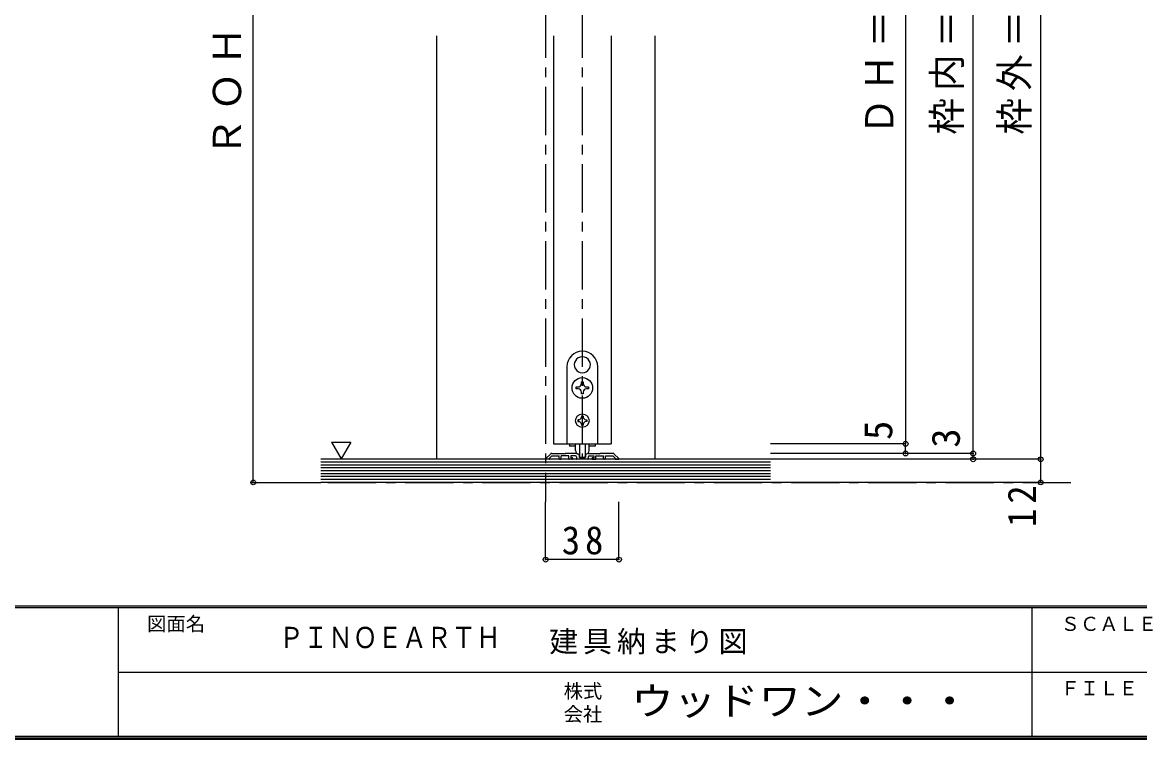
# Model space of a CAD drawing. Units: millimetres at full size, sheet at 1:5; details may follow other scales. Extents: x -973 to 977, y -718 to 696.
# Drawn here: x -48 to 531, y -701 to -329 of the extents above; entities that cross this region are included whole.
import ezdxf
from ezdxf.enums import TextEntityAlignment as Align

# ---------------------------------------------------------------- set-up
doc = ezdxf.new("R2010")
doc.units = ezdxf.units.MM
doc.header["$LTSCALE"] = 5
doc.header["$PDMODE"] = 32
doc.header["$PDSIZE"] = 2.5
doc.linetypes.add('CHAIN1', pattern=[8, 5, -1, 1, -1])
for name, color, linetype in [('0-1_通り芯', 4, 'CHAIN1'), ('0-3_仕上げ', 2, 'Continuous'), ('0-4_枠', 3, 'Continuous'), ('0-6_扉', 6, 'Continuous'), ('0-7_金物', 7, 'Continuous'), ('0-A_文字', 7, 'Continuous'), ('0-B_寸法', 7, 'Continuous'), ('F-1_枠', 6, 'Continuous'), ('F-A_文字', 7, 'Continuous')]:
    doc.layers.add(name, color=color, linetype=linetype)
doc.styles.add('ＭＳ ゴシック', font='')
doc.styles.get('ＭＳ ゴシック').set_extended_font_data('MS Gothic')

msp = doc.modelspace()

# ---------------------------------------------------------------- linework, layer by layer
at = {"layer": '0-1_通り芯'}
for p, q in [((223.153, -2.5), (223.153, -577.5)), ((242.153, -2.5), (242.153, -555.5)), ((70.334, -567.5), (499.153, -567.5))]:
    msp.add_line(p, q, dxfattribs=at)
at = {"layer": '0-3_仕上げ'}
for p, q in [((339.653, -555.5), (106.653, -555.5)), ((339.653, -567.5), (106.653, -567.5))]:
    msp.add_line(p, q, dxfattribs=at)
at = {"layer": '0-3_仕上げ', "color": 7}
for p, q in [((339.653, -557), (106.653, -557)), ((339.653, -558.5), (106.653, -558.5)), ((339.653, -560), (106.653, -560)), ((339.653, -561.5), (106.653, -561.5)), ((339.653, -563), (106.653, -563)), ((339.653, -564.5), (106.653, -564.5)), ((339.653, -566), (106.653, -566))]:
    msp.add_line(p, q, dxfattribs=at)
at = {"layer": '0-4_枠', "color": 4}
for p, q in [((166.653, -336), (166.653, -555.5)), ((279.653, -336), (279.653, -555.5))]:
    msp.add_line(p, q, dxfattribs=at)
at = {"layer": '0-6_扉'}
for p, q in [((227.153, -336), (227.153, -547.5)), ((257.153, -336), (257.153, -547.5)), ((227.153, -547.5), (257.153, -547.5))]:
    msp.add_line(p, q, dxfattribs=at)
at = {"layer": '0-7_金物'}
for p, q in [((242.054, -502.351), (242.153, -502.45)), ((242.252, -502.351), (242.153, -502.45)), ((234.153, -507.5), (234.153, -547.5)), ((238.511, -508.489), (238.646, -508.525)), ((238.609, -508.66), (238.646, -508.525)), ((245.795, -508.489), (245.66, -508.525)), ((245.697, -508.66), (245.66, -508.525)), ((250.153, -547.5), (250.153, -507.5)), ((239.003, -518), (239.953, -518)), ((239.003, -519), (239.003, -518)), ((239.953, -519), (239.003, -519)), ((241.653, -516.3), (241.653, -515.35)), ((241.653, -515.35), (242.653, -515.35)), ((241.653, -521.65), (241.653, -520.7)), ((242.653, -515.35), (242.653, -516.3)), ((244.353, -518), (245.303, -518)), ((245.303, -519), (244.353, -519)), ((245.303, -518), (245.303, -519)), ((240.353, -535), (239.753, -535)), ((241.653, -533.1), (241.653, -533.7)), ((242.653, -533.1), (241.653, -533.1)), ((241.653, -537.3), (241.653, -537.9)), ((241.653, -537.9), (242.653, -537.9)), ((242.653, -533.1), (242.653, -533.7)), ((242.653, -537.3), (242.653, -537.9)), ((243.953, -535), (244.553, -535)), ((244.553, -536), (243.953, -536)), ((244.553, -535), (244.553, -536)), ((234.153, -547.5), (250.153, -547.5)), ((235.553, -547.5), (235.553, -548.7)), ((238.685, -548.7), (235.553, -548.7)), ((238.653, -550.921), (238.653, -547.5)), ((240.653, -547.5), (240.653, -554.121)), ((243.653, -547.5), (243.653, -554.121)), ((248.753, -548.7), (245.621, -548.7)), ((245.653, -550.921), (245.653, -547.5)), ((248.753, -547.5), (248.753, -548.7)), ((240.953, -554.421), (243.353, -554.421))]:
    msp.add_line(p, q, dxfattribs=at)
at = {"layer": '0-7_金物', "color": 3}
for p, q in [((225.577, -552.793), (223.212, -555.159)), ((224.953, -555.5), (223.353, -555.5)), ((225.153, -554.914), (226.367, -553.7)), ((225.153, -555.3), (225.153, -554.914)), ((226.284, -552.5), (232.853, -552.5)), ((226.367, -553.7), (230.153, -553.7)), ((230.153, -555.2), (230.153, -553.7)), ((230.453, -555.5), (230.853, -555.5)), ((235.153, -553.7), (231.153, -553.7)), ((231.153, -555.2), (231.153, -553.7)), ((232.853, -552.5), (233.153, -552.8)), ((233.153, -552.8), (233.453, -552.5)), ((238.924, -552.5), (233.453, -552.5)), ((235.153, -555.2), (235.153, -553.7)), ((236.753, -555.5), (235.453, -555.5)), ((236.153, -553.7), (236.153, -554.7)), ((238.553, -553.7), (236.153, -553.7)), ((236.753, -554.7), (236.153, -554.7)), ((239.053, -554.2), (239.053, -555.2)), ((239.078, -552.524), (240.207, -552.888)), ((244.953, -555.5), (239.353, -555.5)), ((240.553, -553.364), (240.553, -554.4)), ((240.853, -554.7), (243.453, -554.7)), ((243.753, -553.364), (243.753, -554.4)), ((245.228, -552.524), (244.1, -552.888)), ((245.253, -554.2), (245.253, -555.2)), ((245.382, -552.5), (250.853, -552.5)), ((245.753, -553.7), (248.153, -553.7)), ((247.553, -554.7), (248.153, -554.7)), ((247.553, -555.5), (248.853, -555.5)), ((248.153, -553.7), (248.153, -554.7)), ((249.153, -553.7), (253.153, -553.7)), ((249.153, -555.2), (249.153, -553.7)), ((251.153, -552.8), (250.853, -552.5)), ((251.453, -552.5), (251.153, -552.8)), ((258.022, -552.5), (251.453, -552.5)), ((253.153, -555.2), (253.153, -553.7)), ((253.853, -555.5), (253.453, -555.5)), ((254.153, -555.2), (254.153, -553.7)), ((254.153, -553.7), (257.939, -553.7)), ((259.155, -554.914), (257.94, -553.7)), ((258.73, -552.793), (261.096, -555.159)), ((259.155, -555.3), (259.155, -554.914)), ((259.355, -555.5), (260.955, -555.5))]:
    msp.add_line(p, q, dxfattribs=at)
at = {"layer": '0-7_金物'}
for points in [[(242.653, -520.7), (242.653, -521.65), (241.653, -521.65)], [(239.753, -535), (239.753, -536), (240.353, -536)]]:
    msp.add_lwpolyline(points, dxfattribs=at)
for centre, radius in [((242.153, -518.5), 5.35), ((242.153, -535.5), 3.5)]:
    msp.add_circle(centre, radius, dxfattribs=at)
for centre, radius, start, end in [((242.153, -507.5), 8, 0, 180), ((242.153, -506.5), 4.15, 91.3645, 208.6355), ((242.153, -506.5), 4.15, 331.3645, 88.6355), ((242.153, -506.5), 4.15, 211.3645, 328.6355), ((239.953, -516.3), 1.7, 270, 0), ((239.953, -520.7), 1.7, 0, 90), ((244.353, -516.3), 1.7, 180, 270), ((244.353, -520.7), 1.7, 90, 180), ((240.353, -533.7), 1.3, 270, 0), ((240.353, -537.3), 1.3, 0, 90), ((243.953, -533.7), 1.3, 180, 270), ((243.953, -537.3), 1.3, 90, 180), ((240.653, -550.921), 2, 180, 264.78409), ((240.453, -553.112), 0.2, 0, 84.78409), ((240.953, -554.121), 0.3, 180, 270), ((243.353, -554.121), 0.3, 270, 0), ((243.853, -553.112), 0.2, 95.21591, 180), ((243.653, -550.921), 2, 275.21591, 0)]:
    msp.add_arc(centre, radius, start, end, dxfattribs=at)
at = {"layer": '0-7_金物', "color": 3}
for centre, radius, start, end in [((223.353, -555.3), 0.2, 135, 270), ((224.953, -555.3), 0.2, 270, 0), ((226.284, -553.5), 1, 90, 135), ((230.453, -555.2), 0.3, 180, 270), ((230.853, -555.2), 0.3, 270, 0), ((235.453, -555.2), 0.3, 180, 270), ((236.753, -555.1), 0.4, 0, 90), ((236.753, -555.1), 0.4, 270, 0), ((238.553, -554.2), 0.5, 0, 90), ((238.924, -553), 0.5, 72.1213, 90), ((239.353, -555.2), 0.3, 180, 270), ((240.053, -553.364), 0.5, 0, 72.1213), ((240.853, -554.4), 0.3, 180, 270), ((243.453, -554.4), 0.3, 270, 0), ((244.253, -553.364), 0.5, 107.8787, 180), ((244.953, -555.2), 0.3, 270, 0), ((245.382, -553), 0.5, 90, 107.8787), ((245.753, -554.2), 0.5, 90, 180), ((247.553, -555.1), 0.4, 90, 180), ((247.553, -555.1), 0.4, 180, 270), ((248.853, -555.2), 0.3, 270, 0), ((253.453, -555.2), 0.3, 180, 270), ((253.853, -555.2), 0.3, 270, 0), ((258.023, -553.5), 1, 45, 90), ((259.355, -555.3), 0.2, 180, 270), ((260.955, -555.3), 0.2, 270, 45)]:
    msp.add_arc(centre, radius, start, end, dxfattribs=at)
at = {"layer": '0-A_文字'}
msp.add_line((112.218, -546.686), (117.218, -555.347), dxfattribs=at)
msp.add_lwpolyline([(112.218, -546.686), (122.218, -546.686), (117.218, -555.347)], dxfattribs=at)
at = {"layer": '0-B_寸法', "color": 4}
for p, q in [((71.653, -567.5), (71.653, -52.5)), ((444.653, -552.5), (444.653, -60.5)), ((479.653, -567.5), (479.653, -60.5)), ((409.653, -90.5), (409.653, -547.5)), ((409.653, -547.5), (339.653, -547.5)), ((409.653, -552.5), (409.653, -547.5)), ((444.653, -552.5), (339.653, -552.5)), ((409.653, -552.5), (339.653, -552.5)), ((479.653, -555.5), (339.653, -555.5)), ((444.653, -555.5), (444.653, -552.5)), ((71.653, -567.5), (106.653, -567.5)), ((479.653, -567.5), (339.653, -567.5)), ((223.153, -607.5), (223.153, -577.5)), ((261.153, -607.5), (261.153, -577.5)), ((261.153, -607.5), (223.153, -607.5))]:
    msp.add_line(p, q, dxfattribs=at)
at = {"layer": '0-B_寸法'}
for p in [(409.653, -547.5), (409.653, -552.5), (444.653, -552.5), (444.653, -555.5), (479.653, -555.5), (71.653, -567.5), (479.653, -567.5), (223.153, -607.5), (261.153, -607.5)]:
    msp.add_point(p, dxfattribs=at)
at = {"layer": 'F-1_枠'}
for p, q in [((976.653, -631.667), (-973.347, -631.667)), ((976.653, -632.5), (-973.347, -632.5)), ((1.653, -632.5), (1.653, -699.167)), ((474.986, -632.5), (474.986, -699.167)), ((1.653, -665.833), (974.986, -665.834)), ((976.653, -699.167), (-973.347, -699.167)), ((976.653, -700), (-973.347, -700)), ((976.653, -700.833), (-973.347, -700.833))]:
    msp.add_line(p, q, dxfattribs=at)

# ---------------------------------------------------------------- texts
at = {"layer": '0-B_寸法', "style": 'ＭＳ ゴシック'}
for s, p in [('5', (407.153, -545.5)), ('3', (442.153, -549.5))]:
    msp.add_text(s, height=14.66, rotation=90, dxfattribs=at).set_placement(p, align=Align.BOTTOM_LEFT)
at = {"layer": '0-B_寸法', "char_height": 14.66, "attachment_point": 7, "rotation": 90, "style": 'ＭＳ ゴシック'}
for s, insert in [('\\T1.18;ＲＯＨ＝2,055', (69.153, -398.5)), ('\\T1.19;\\W0.95;ＤＨ＝1,983', (407.153, -387.25)), ('\\T1.19;\\W0.95;枠内＝2,002', (442.153, -387.25)), ('\\T1.19;\\W0.95;枠外＝2,035', (477.153, -387.25)), ('\\T1.27;\\W0.95;12', (477.153, -590.544))]:
    msp.add_mtext(s, dxfattribs=dict(at, insert=insert))
at = {"layer": '0-B_寸法', "insert": (231.528, -605), "char_height": 14.66, "attachment_point": 7, "style": 'ＭＳ ゴシック'}
msp.add_mtext('\\T1.27;\\W0.95;38', dxfattribs=at)
at = {"layer": 'F-A_文字', "style": 'ＭＳ ゴシック'}
for s, p in [('図面名', (16.653, -646.667)), ('ＳＣＡＬＥ', (489.986, -646.667)), ('株式', (232.486, -681.5)), ('ＦＩＬＥ', (489.986, -680)), ('会社', (232.486, -693.5))]:
    msp.add_text(s, height=7.331, dxfattribs=at).set_placement(p, align=Align.BOTTOM_LEFT)
for s, height, width, p in [('ＰＩＮＯＥＡＲＴＨ', 11, 0.85, (84.986, -656.667)), ('ウッドワン・・・', 14.66, 1.1, (267.486, -692.5))]:
    msp.add_text(s, height=height, dxfattribs=dict(at, width=width)).set_placement(p, align=Align.BOTTOM_LEFT)
at = {"layer": 'F-A_文字', "insert": (224.986, -656.667), "char_height": 11, "attachment_point": 7, "style": 'ＭＳ ゴシック'}
msp.add_mtext('\\T1.17;建具納まり図', dxfattribs=at)

doc.saveas('drawing.dxf')
